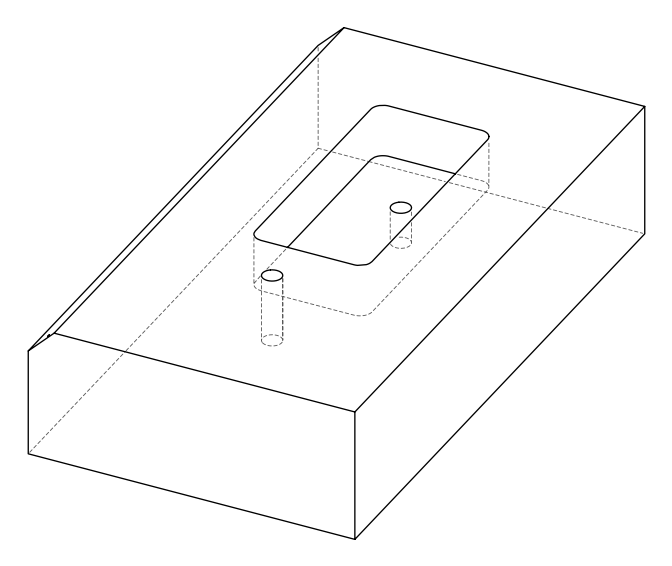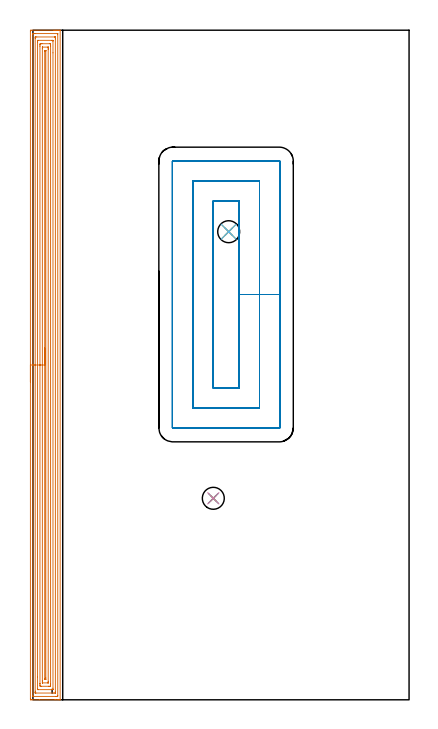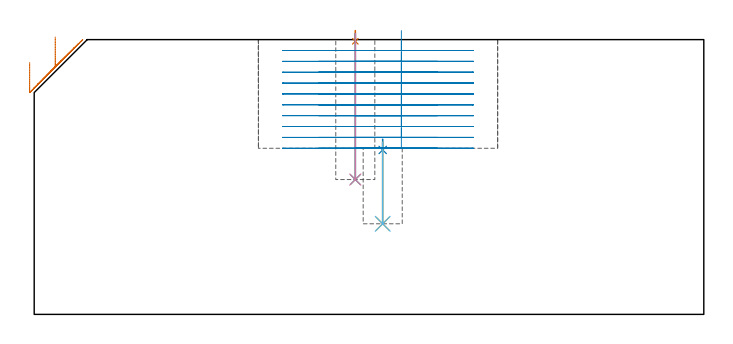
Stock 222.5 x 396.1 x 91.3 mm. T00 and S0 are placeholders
(PLAN: 8 operations, 6 tool changes, 45.5 min)
(1 SPOT_DRILL | STEP1POCKET | NXT0321_9005460120000 | 0.03 min | 2 mm3)
(2 SPOT_DRILL_1 | STEP1POCKET_1 | NXT0321_9005460120000 | 0.04 min | 3978 mm3)
(3 DRILL_BLIND_HOLE_INTO_CENTER | STEP1POCKET | NXT0301_056 | 0.2 min | 2562 mm3)
(4 DRILL_TO_ENLARGE_BLIND_HOLE | STEP1POCKET | UGT0301_374 | 0.2 min | 3591 mm3)
(5 DRILL_BLIND_HOLE_INTO_CENTER_1 | STEP1POCKET_1 | NXT0301_056 | 0.12 min | 1381 mm3)
(6 DRILL_TO_ENLARGE_BLIND_HOLE_1 | STEP1POCKET_1 | UGT0301_374 | 0.12 min | 2742 mm3)
(7 AREA_MILL | FG_CHAMFER_SURFACE | UGT0205_001 | 22.4 min | 61343 mm3)
(8 MILL_RECTANGULAR_POCKET | POCKET_RECTANGULAR_STRAIGHT | NXT0201_012 | Follow Part, ap 4, ae 75% | 22.4 min | 493387 mm3)
(TOOL NXT0321_9005460120000 | NC Spot Drill, 142deg, 12mm, Carbide, Uncoated | D12 PA142 FL30 Z2)
(TOOL NXT0301_056 | Carbide Drill 8.5mm [860.1-0850-026A1-MM 2214] | D8.5 PA140 FL47 Z2)
(TOOL UGT0301_374 | Twist Drill Flat Bottom 13 mm | D13 PA180 FL101 Z2)
(TOOL UGT0205_001 | Chamfer Mill 20 x 3 x 45 deg. | D20 FL50 Z2)
(TOOL NXT0201_012 | ENDMILL 16mm [2P460-1600-NA 1630] | D16 FL38 Z6)
(OP 1 SPOT_DRILL)
G17 G21 G94 G90
T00 M6
G54
G17 G0 G90 X106.7 Y119.2 S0 M3
G43 Z101.3 H0
G94 G81 G98 Z90.736 F250. R94.3
G80
M5
M2
(OP 2 SPOT_DRILL_1)
G17 G21 G94 G90
T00 M6
G54
G17 G0 G90 X115.8 Y276.9 S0 M3
G43 Z101.3 H0
G94 G81 G98 Z54.636 F250. R58.2
G80
M5
M2
(OP 3 DRILL_BLIND_HOLE_INTO_CENTER)
G17 G21 G94 G90
T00 M6
G54
G17 G0 G90 X106.7 Y119.2 S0 M3
G43 Z101.3 H1
G94 G81 G98 Z44.8 F250. R93.3
G80
M5
M2
(OP 4 DRILL_TO_ENLARGE_BLIND_HOLE)
G17 G21 G94 G90
T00 M6
G54
G17 G0 G90 X106.7 Y119.2 S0 M3
G43 Z101.3 H0
G94 G73 G98 Z44.8 F250. Q11.625 R93.3
G80
M5
M2
(OP 5 DRILL_BLIND_HOLE_INTO_CENTER_1)
G17 G21 G94 G90
T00 M6
G54
G17 G0 G90 X115.8 Y276.9 S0 M3
G43 Z101.3 H1
G94 G81 G98 Z30.1 F250. R57.2
G80
M5
M2
(OP 6 DRILL_TO_ENLARGE_BLIND_HOLE_1)
G17 G21 G94 G90
T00 M6
G54
G17 G0 G90 X115.8 Y276.9 S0 M3
G43 Z101.3 H0
G94 G81 G98 Z30.1 F250. R57.2
G80
M5
M2
(OP 7 AREA_MILL)
G17 G21 G94 G90
T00 M6
G54
G17 G0 G90 X-1.5 Y188.05 S1061 M3
G43 Z101.3 H0
Z83.7
G94 G1 Y188.088 Z82.828 F250.
Y188.202 Z81.964
Y188.391 Z81.112
Y188.653 Z80.28
Y188.987 Z79.474
Y189.39 Z78.7
Y189.858 Z77.964
Y190.39 Z77.272
Y190.979 Z76.629
Y191.622 Z76.04
Y192.314 Z75.508
Y193.05 Z75.04
Y193.824 Z74.637
Y194.63 Z74.303
Y195.462 Z74.041
Y196.314 Z73.852
Y197.178 Z73.738
Y198.05 Z73.7
X-1.499 Y395.482 Z73.701
X-1.496 Y395.921 Z73.702
X-1.492 Y396.09 Z73.706
X-1.064 Y396.1 Z74.134
X12.413 Z87.609
X13.022 Z88.217
X13.565 Z88.762
X13.903 Z89.099
X14.445 Z89.642
X14.783 Z89.978
X15.459 Z90.658
X15.765 Z90.965
X16.101 Y396.098 Z91.292
X16.102 Y396.097
X16.1 Y395.928 Z91.3
Y0.171
X16.102 Y0.003 Z91.292
X16.101 Y0.002
X15.765 Y0. Z90.964
X15.459 Z90.659
X14.783 Z89.978
X13.565 Z88.762
X13.022 Z88.217
X3.778 Z78.976
X-0.454 Z74.743
X-1.064 Y0.001 Z74.134
X-1.273 Y0.004 Z73.924
X-1.492 Y0.01 Z73.706
X-1.496 Y0.179 Z73.702
X-1.499 Y0.618 Z73.701
X-1.5 Y198.05 Z73.7
X-0.086 Z75.114
X-0.085 Y393.596 Z75.115
X-0.084 Y393.695 Z75.116
X-0.079 Y394.083 Z75.121
X0.303 Y394.095 Z75.503
X0.697 Y394.098 Z75.897
X1.179 Y394.1 Z76.379
X14.594 Y394.099 Z89.794
X14.626 Y394.098 Z89.826
X14.658 Y394.094 Z89.858
X14.679 Y394.09 Z89.879
X14.68 Y394.064 Z89.88
X14.685 Y393.795 Z89.885
Y2.504
X14.684 Y2.405 Z89.884
X14.679 Y2.017 Z89.879
X14.297 Y2.005 Z89.497
X13.903 Y2.002 Z89.103
X13.421 Y2. Z88.621
X0.006 Y2.001 Z75.206
X-0.026 Y2.002 Z75.174
X-0.058 Y2.006 Z75.142
X-0.079 Y2.01 Z75.121
X-0.08 Y2.036 Z75.12
X-0.085 Y2.305 Z75.115
X-0.086 Y198.05 Z75.114
X1.328 Z76.528
X1.329 Y391.268 Z76.529
X1.331 Y391.908 Z76.531
X1.333 Y392.034 Z76.533
X1.336 Y392.088 Z76.536
X1.394 Y392.095 Z76.594
X1.578 Y392.097 Z76.778
X2.269 Y392.1 Z77.469
X12.834 Y392.099 Z88.034
X13.022 Y392.097 Z88.222
X13.211 Y392.092 Z88.411
X13.259 Y392.09 Z88.459
X13.265 Y392.058 Z88.465
X13.268 Y391.992 Z88.468
X13.27 Y391.908 Z88.47
X13.271 Y391.656 Z88.471
X13.272 Y391.015 Z88.472
X13.271 Y4.832 Z88.471
X13.269 Y4.192 Z88.469
X13.267 Y4.066 Z88.467
X13.264 Y4.012 Z88.464
X13.206 Y4.005 Z88.406
X13.022 Y4.003 Z88.222
X12.331 Y4. Z87.531
X1.766 Z76.966
X1.578 Y4.003 Z76.778
X1.389 Y4.008 Z76.589
X1.341 Y4.01 Z76.541
X1.335 Y4.042 Z76.535
X1.332 Y4.108 Z76.532
X1.33 Y4.192 Z76.53
X1.329 Y4.444 Z76.529
X1.328 Y5.085 Z76.528
Y198.05
X2.743 Z77.943
Y389.228
X2.746 Y389.829 Z77.946
X2.75 Y390.033 Z77.95
X2.754 Y390.09 Z77.954
X2.802 Y390.093 Z78.002
X2.909 Y390.096 Z78.109
X3.338 Y390.1 Z78.538
X11.283 Z86.483
X11.693 Y390.096 Z86.893
X11.795 Y390.093 Z86.995
X11.842 Y390.09 Z87.042
X11.85 Y390.062 Z87.05
X11.852 Y389.966 Z87.052
X11.856 Y389.518 Z87.056
X11.857 Y382.715 Z87.057
Y6.872
X11.854 Y6.271 Z87.054
X11.85 Y6.067 Z87.05
X11.846 Y6.01 Z87.046
X11.798 Y6.007 Z86.998
X11.691 Y6.004 Z86.891
X11.262 Y6. Z86.462
X3.317 Z78.517
X2.907 Y6.004 Z78.107
X2.805 Y6.007 Z78.005
X2.758 Y6.01 Z77.958
X2.75 Y6.038 Z77.95
X2.748 Y6.134 Z77.948
X2.744 Y6.582 Z77.944
X2.743 Y13.432 Z77.943
Y198.05
X4.157 Z79.357
Y386.611
X4.161 Y387.442 Z79.361
X4.163 Y387.498 Z79.363
X4.219 Y388.09 Z79.419
X4.454 Y388.096 Z79.654
X5.099 Y388.099 Z80.299
X5.331 Y388.1 Z80.531
X9.734 Y388.098 Z84.934
X10.381 Y388.09 Z85.581
X10.436 Y387.442 Z85.636
X10.44 Y387.382 Z85.64
X10.443 Y386.548 Z85.643
Y386.486
Y9.489
X10.439 Y8.658 Z85.639
X10.437 Y8.602 Z85.637
X10.381 Y8.01 Z85.581
X10.146 Y8.004 Z85.346
X9.501 Y8.001 Z84.701
X9.269 Y8. Z84.469
X4.866 Y8.001 Z80.066
X4.219 Y8.01 Z79.419
X4.163 Y8.658 Z79.363
X4.16 Y8.718 Z79.36
X4.157 Y9.552 Z79.357
Y9.614
Y198.05
X5.571 Z80.771
Y385.176
X5.572 Y385.655 Z80.772
X5.576 Y386.065 Z80.776
X5.578 Y386.088 Z80.778
X5.597 Y386.092 Z80.797
X5.651 Y386.097 Z80.851
X5.76 Y386.099 Z80.96
X8.884 Z84.084
X8.962 Y386.097 Z84.162
X9.006 Y386.092 Z84.206
X9.022 Y386.087 Z84.222
X9.024 Y386.068 Z84.224
X9.027 Y385.655 Z84.227
X9.029 Y385.241 Z84.229
Y384.762
Y10.924
X9.028 Y10.445 Z84.228
X9.024 Y10.035 Z84.224
X9.022 Y10.012 Z84.222
X9.003 Y10.008 Z84.203
X8.949 Y10.003 Z84.149
X8.84 Y10.001 Z84.04
X5.716 Z80.916
X5.638 Y10.003 Z80.838
X5.593 Y10.008 Z80.793
X5.578 Y10.013 Z80.778
X5.576 Y10.032 Z80.776
X5.573 Y10.445 Z80.773
X5.571 Y10.859 Z80.771
Y11.338
Y198.05
X6.985 Z82.185
X6.986 Y383.74 Z82.186
X6.988 Y383.868 Z82.188
X6.992 Y384.027 Z82.192
X7.001 Y384.09 Z82.201
X7.072 Y384.094 Z82.272
X7.186 Y384.097 Z82.386
X7.513 Y384.099 Z82.713
X7.576 Y384.095 Z82.776
X7.596 Y384.091 Z82.796
X7.608 Y384.085 Z82.808
X7.61 Y384.06 Z82.81
X7.613 Y383.997 Z82.813
X7.614 Y383.868 Z82.814
X7.615 Y383.741 Z82.815
Y12.998
X7.614 Y12.36 Z82.814
X7.612 Y12.232 Z82.812
X7.608 Y12.073 Z82.808
X7.599 Y12.01 Z82.799
X7.528 Y12.006 Z82.728
X7.414 Y12.003 Z82.614
X7.087 Y12.001 Z82.287
X7.024 Y12.005 Z82.224
X7.004 Y12.009 Z82.204
X6.992 Y12.015 Z82.192
X6.99 Y12.04 Z82.19
X6.987 Y12.103 Z82.187
X6.986 Y12.232 Z82.186
X6.985 Y12.359 Z82.185
Y198.05
Y198.922 Z82.223
Y199.786 Z82.337
Y200.638 Z82.526
Y201.47 Z82.788
Y202.276 Z83.122
Y203.05 Z83.525
Y203.786 Z83.994
Y204.478 Z84.525
Y205.121 Z85.114
Y205.71 Z85.757
Y206.242 Z86.45
Y206.71 Z87.185
Y207.113 Z87.959
Y207.447 Z88.765
Y207.709 Z89.597
Y207.898 Z90.449
Y208.012 Z91.314
Y208.05 Z92.185
G0 Z101.3
M5
M2
(OP 8 MILL_RECTANGULAR_POCKET)
G17 G21 G94 G90
T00 M6
G54
G17 G0 G90 X122. Y215.081 S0 M3
G43 Z101.3 H1
Z94.3
G94 G1 Y239.75 Z87.69 F250.
Y294.9 F500.
X106.5
Y184.6
X122.
Y239.75
X134.
Y306.9
X94.5
Y172.6
X134.
Y239.75
X146.
Y318.6
G3 X145.7 Y318.9 R0.3
G1 X82.8
G3 X82.5 Y318.6 R0.3
G1 Y160.9
G3 X82.8 Y160.6 R0.3
G1 X145.7
G3 X146. Y160.9 R0.3
G1 Y239.75
Y240.75
G0 X122. Y215.081 Z90.69
G1 Y239.75 Z84.08 F250.
Y294.9 F500.
X106.5
Y184.6
X122.
Y239.75
X134.
Y306.9
X94.5
Y172.6
X134.
Y239.75
X146.
Y318.6
G3 X145.7 Y318.9 R0.3
G1 X82.8
G3 X82.5 Y318.6 R0.3
G1 Y160.9
G3 X82.8 Y160.6 R0.3
G1 X145.7
G3 X146. Y160.9 R0.3
G1 Y239.75
Y240.75
G0 X122. Y215.081 Z87.08
G1 Y239.75 Z80.47 F250.
Y294.9 F500.
X106.5
Y184.6
X122.
Y239.75
X134.
Y306.9
X94.5
Y172.6
X134.
Y239.75
X146.
Y318.6
G3 X145.7 Y318.9 R0.3
G1 X82.8
G3 X82.5 Y318.6 R0.3
G1 Y160.9
G3 X82.8 Y160.6 R0.3
G1 X145.7
G3 X146. Y160.9 R0.3
G1 Y239.75
Y240.75
G0 X122. Y215.081 Z83.47
G1 Y239.75 Z76.86 F250.
Y294.9 F500.
X106.5
Y184.6
X122.
Y239.75
X134.
Y306.9
X94.5
Y172.6
X134.
Y239.75
X146.
Y318.6
G3 X145.7 Y318.9 R0.3
G1 X82.8
G3 X82.5 Y318.6 R0.3
G1 Y160.9
G3 X82.8 Y160.6 R0.3
G1 X145.7
G3 X146. Y160.9 R0.3
G1 Y239.75
Y240.75
G0 X122. Y215.081 Z79.86
G1 Y239.75 Z73.25 F250.
Y294.9 F500.
X106.5
Y184.6
X122.
Y239.75
X134.
Y306.9
X94.5
Y172.6
X134.
Y239.75
X146.
Y318.6
G3 X145.7 Y318.9 R0.3
G1 X82.8
G3 X82.5 Y318.6 R0.3
G1 Y160.9
G3 X82.8 Y160.6 R0.3
G1 X145.7
G3 X146. Y160.9 R0.3
G1 Y239.75
Y240.75
G0 X122. Y215.081 Z76.25
G1 Y239.75 Z69.64 F250.
Y294.9 F500.
X106.5
Y184.6
X122.
Y239.75
X134.
Y306.9
X94.5
Y172.6
X134.
Y239.75
X146.
Y318.6
G3 X145.7 Y318.9 R0.3
G1 X82.8
G3 X82.5 Y318.6 R0.3
G1 Y160.9
G3 X82.8 Y160.6 R0.3
G1 X145.7
G3 X146. Y160.9 R0.3
G1 Y239.75
Y240.75
G0 X122. Y215.081 Z72.64
G1 Y239.75 Z66.03 F250.
Y294.9 F500.
X106.5
Y184.6
X122.
Y239.75
X134.
Y306.9
X94.5
Y172.6
X134.
Y239.75
X146.
Y318.6
G3 X145.7 Y318.9 R0.3
G1 X82.8
G3 X82.5 Y318.6 R0.3
G1 Y160.9
G3 X82.8 Y160.6 R0.3
G1 X145.7
G3 X146. Y160.9 R0.3
G1 Y239.75
Y240.75
G0 X122. Y215.081 Z69.03
G1 Y239.75 Z62.42 F250.
Y294.9 F500.
X106.5
Y184.6
X122.
Y239.75
X134.
Y306.9
X94.5
Y172.6
X134.
Y239.75
X146.
Y318.6
G3 X145.7 Y318.9 R0.3
G1 X82.8
G3 X82.5 Y318.6 R0.3
G1 Y160.9
G3 X82.8 Y160.6 R0.3
G1 X145.7
G3 X146. Y160.9 R0.3
G1 Y239.75
Y240.75
G0 X122. Y215.081 Z65.42
G1 Y239.75 Z58.81 F250.
Y294.9 F500.
X106.5
Y184.6
X122.
Y239.75
X134.
Y306.9
X94.5
Y172.6
X134.
Y239.75
X146.
Y318.6
G3 X145.7 Y318.9 R0.3
G1 X82.8
G3 X82.5 Y318.6 R0.3
G1 Y160.9
G3 X82.8 Y160.6 R0.3
G1 X145.7
G3 X146. Y160.9 R0.3
G1 Y239.75
Y240.75
G0 X122. Y215.081 Z61.81
G1 Y239.75 Z55.2 F250.
Y294.9 F500.
X106.5
Y184.6
X122.
Y239.75
X134.
Y306.9
X94.5
Y172.6
X134.
Y239.75
X146.
Y318.6
G3 X145.7 Y318.9 R0.3
G1 X82.8
G3 X82.5 Y318.6 R0.3
G1 Y160.9
G3 X82.8 Y160.6 R0.3
G1 X145.7
G3 X146. Y160.9 R0.3
G1 Y239.75
Y240.75
G0 Z101.3
M5
M2
